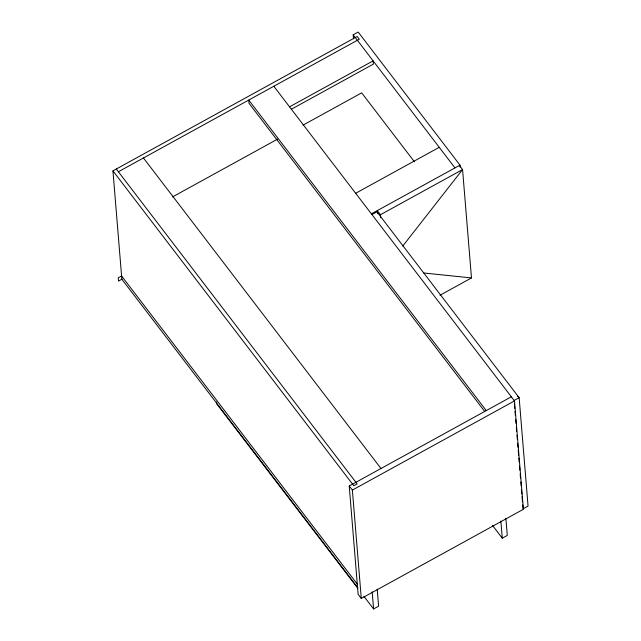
<?xml version="1.0" encoding="UTF-8"?>
<svg xmlns="http://www.w3.org/2000/svg" width="641" height="641" viewBox="0 0 641 641"><rect width="100%" height="100%" fill="white"/><g stroke="black" fill="none" stroke-linecap="round" stroke-linejoin="round"><path stroke-width="0.96" d="M402.748 246.072L462.57 169.561L459.421 165.442M353.503 38.789L353.175 34.806L358.191 32.05L459.982 165.138L460.142 167.125M357.83 587.741L121.854 279.228L112.944 170.859L357.221 36.481L359.321 39.221L118.385 171.764M289.556 106.847L373.11 60.879L373.382 64.124L291.559 109.138M172.605 196.875L277.657 139.089M303.041 125.123L361.692 92.857L414.431 161.812M121.758 275.886L118.248 277.817L118.513 281.07L122.022 279.139M355.667 193.278L439.229 147.318M371.403 213.862L459.982 165.138M371.932 214.551L376.948 211.786L519.146 397.7L528.056 506.078L523.04 508.834L522.711 504.86M380.65 217.74L380.401 214.759L462.57 169.561L471.48 277.938L440.014 295.245M273.811 86.263L514.483 400.913L523.393 509.291L361.284 598.47L358.135 594.351L349.225 485.974L511.334 396.795M514.13 400.457L519.146 397.7L517.704 396.322M361.284 598.47L352.374 490.093L514.483 400.913M363.864 596.226L373.591 608.95L378.607 606.194L377.196 589.079M492.552 525.452L502.272 538.16L507.287 535.403L505.877 518.289M423.693 272.978L471.48 277.938M353.175 34.806L454.966 167.894M380.401 214.759L377.261 210.641L377.501 213.629M486.263 410.593L248.74 100.052L249.012 103.305L484.708 411.458M143.456 157.974L380.978 468.507M116.293 169.016L357.133 483.899L353.792 485.734L112.944 170.859M349.225 485.974L352.374 490.093M121.59 275.983L357.566 584.496M357.782 588.278L216.698 403.83L216.546 401.931M514.37 403.437L514.779 408.413M515.027 411.394L515.356 415.368M515.685 419.35L516.013 423.324M516.334 427.307L516.662 431.281M516.991 435.255L517.319 439.237M517.648 443.211L517.968 447.186M518.216 450.174L518.625 455.142M518.873 458.123L519.194 462.105M519.522 466.079L519.851 470.053M520.18 474.036L520.508 478.01M520.829 481.984L521.157 485.966M521.486 489.94L521.814 493.923M522.054 496.903L522.463 501.871M500.869 521.053L502.272 538.16M372.181 591.835L373.591 608.95"/></g></svg>
